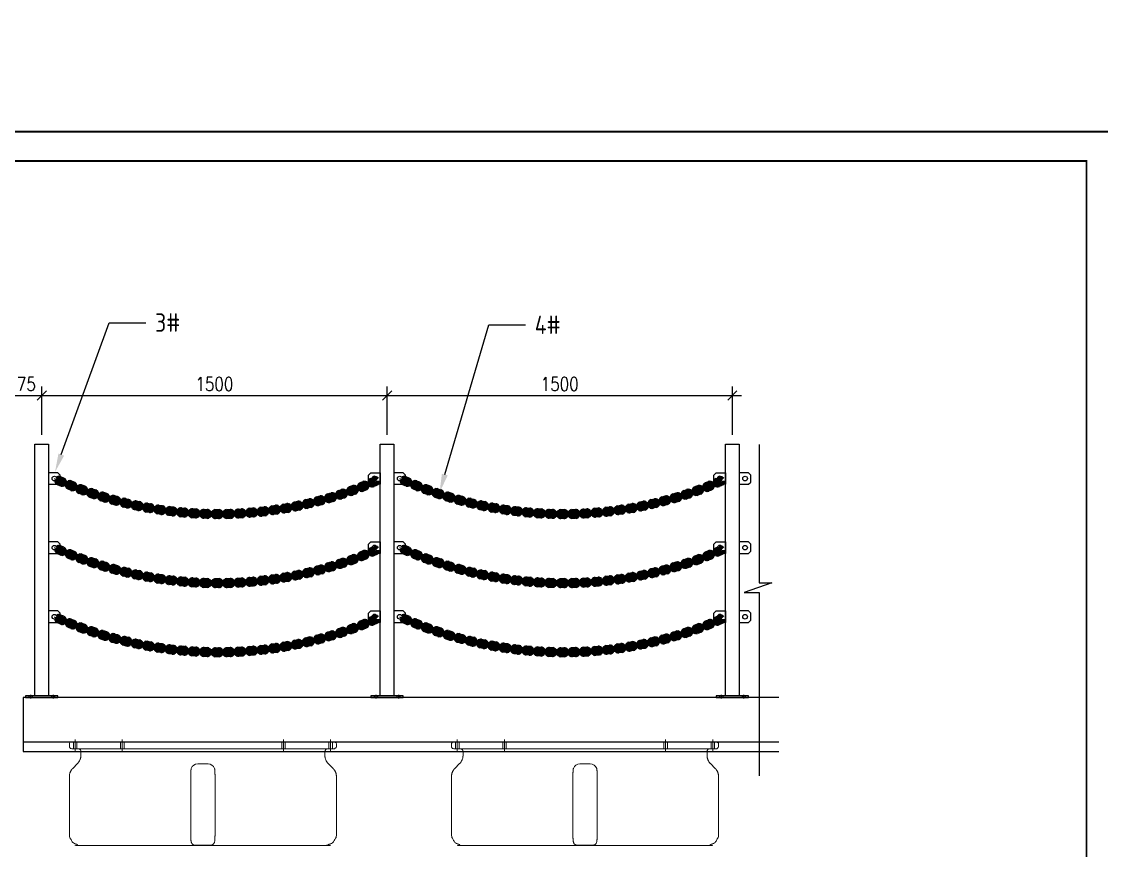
# Model space of a CAD drawing. Extents: x 15372 to 116961, y 24572 to 128109.
# Drawn here: x 20258 to 24948, y 28972 to 32571 of the extents above; entities that cross this region are included whole.
import ezdxf
from ezdxf import colors
from ezdxf.entities.mleader import LeaderData, LeaderLine
from ezdxf.math import Vec2, Vec3

# ---------------------------------------------------------------- set-up
doc = ezdxf.new("R2010")
doc.units = 0
doc.header["$LTSCALE"] = 1000
doc.header["$MEASUREMENT"] = 0
doc.linetypes.add('CENTER', pattern=[2, 1.25, -0.25, 0.25, -0.25])
doc.linetypes.add('HIDDEN', pattern=[0.375, 0.25, -0.125])
doc.layers.add('CAXA0', color=7, linetype='Continuous', lineweight=70)
doc.layers.add('浮箱', color=160, linetype='Continuous', lineweight=20)
doc.layers.add('hjh350-1200', color=170, linetype='Continuous')
doc.layers.add('连接端梁', color=130, linetype='Continuous')
doc.styles.add('HZTXT', font='txtw.shx', dxfattribs={"width": 0.8, "bigfont": 'hztxtw.shx'})
doc.styles.get("Standard").update_dxf_attribs({"font": 'gbenor.shx', "bigfont": 'gbcbig.shx'})
doc.dimstyles.new('DIM-20', dxfattribs={"dimscale": 20, "dimtxt": 3, "dimasz": 2, "dimexe": 2, "dimexo": 2, "dimgap": 1, "dimtad": 1, "dimdec": 1, "dimdsep": 46, "dimtxsty": 'HZTXT', "dimblk": 'OBLIQUE', "dimcen": 0, "dimdle": 2, "dimclrd": 9, "dimclre": 9, "dimclrt": 6, "dimadec": 1, "dimazin": 0, "dimtfac": 1, "dimtdec": 1, "dimtix": 1, "dimtofl": 0, "dimtmove": 2, "dimatfit": 3, "dimldrblk": 'OBLIQUE', "dimfxl": 15, "dimtolj": 1, "dimtzin": 0, "dimarcsym": 1})

# ---------------------------------------------------------------- blocks, each defined once
blk = doc.blocks.new('*U136')
blk.add_lwpolyline([(-25, 25), (-25, -25), (15, -25), (25, -15), (25, 15), (15, 25), (-25, 25)])
blk.add_circle((0, 0), 10)
blk = doc.blocks.new('*U137')
at = {"color": 0, "linetype": 'ByBlock', "lineweight": -2, "transparency": 16777216}
for p in [(0, 600), (0, 300), (0, 0)]:
    blk.add_blockref('*U136', p, dxfattribs=at)
blk = doc.blocks.new('*U134')
blk.add_lwpolyline([(-25, 25), (-25, -25), (15, -25), (25, -15), (25, 15), (15, 25), (-25, 25)])
blk.add_circle((0, 0), 10)
blk = doc.blocks.new('*U135')
at = {"color": 0, "linetype": 'ByBlock', "lineweight": -2, "transparency": 16777216}
for p in [(0, 600), (0, 300), (0, 0)]:
    blk.add_blockref('*U134', p, dxfattribs=at)
blk = doc.blocks.new('LG-LZ')
at = {"color": 7}
for points in [[(1136962, 2514488.9), (1136962, 2514472.9)], [(1137060, 2514488.9), (1137060, 2514472.9)], [(1136941, 2514483.9), (1137081, 2514483.9), (1137081, 2514477.9), (1136941, 2514477.9), (1136941, 2514483.9)], [(1136955, 2514483.9), (1136955, 2514477.9)], [(1136969, 2514483.9), (1136969, 2514477.9)], [(1137053, 2514483.9), (1137053, 2514477.9)], [(1137067, 2514483.9), (1137067, 2514477.9)]]:
    blk.add_lwpolyline(points, dxfattribs=at)
at = {"layer": 'hjh350-1200', "color": 6}
blk.add_lwpolyline([(1137041, 2515577.9), (1136981, 2515577.9), (1136981, 2514483.9), (1137041, 2514483.9)], close=True, dxfattribs=at)
at = {"xscale": -1}
blk.add_blockref('*U135', (1136956, 2514827.9), dxfattribs=at)
blk.add_blockref('*U137', (1137066, 2514827.9))
blk = doc.blocks.new('*U139')
blk.add_lwpolyline([(-25, 25), (-25, -25), (15, -25), (25, -15), (25, 15), (15, 25), (-25, 25)])
blk.add_circle((0, 0), 10)
blk = doc.blocks.new('*U140')
at = {"color": 0, "linetype": 'ByBlock', "lineweight": -2, "transparency": 16777216}
for p in [(0, 600), (0, 300), (0, 0)]:
    blk.add_blockref('*U139', p, dxfattribs=at)
blk = doc.blocks.new('LG-DB-LZ')
at = {"color": 7}
for points in [[(1142814, 2514488.9), (1142814, 2514472.9)], [(1142912, 2514488.9), (1142912, 2514472.9)], [(1142793, 2514483.9), (1142933, 2514483.9), (1142933, 2514477.9), (1142793, 2514477.9), (1142793, 2514483.9)], [(1142807, 2514483.9), (1142807, 2514477.9)], [(1142821, 2514483.9), (1142821, 2514477.9)], [(1142905, 2514483.9), (1142905, 2514477.9)], [(1142919, 2514483.9), (1142919, 2514477.9)]]:
    blk.add_lwpolyline(points, dxfattribs=at)
at = {"layer": 'hjh350-1200', "color": 6}
blk.add_lwpolyline([(1142893, 2515577.9), (1142833, 2515577.9), (1142833, 2514483.9), (1142893, 2514483.9)], close=True, dxfattribs=at)
at = {"xscale": -1}
blk.add_blockref('*U140', (1142808, 2514827.9), dxfattribs=at)
blk = doc.blocks.new('1560x1160x450C')
at = {"layer": '浮箱', "color": 1, "linetype": 'HIDDEN', "ltscale": 9.144}
for p, q in [((17.6, 420), (17.6, 450)), ((32.6, 420), (32.6, 450)), ((222.6, 420), (222.6, 450)), ((237.6, 420), (237.6, 450)), ((922.6, 420), (922.6, 450)), ((937.6, 420), (937.6, 450)), ((1127.6, 420), (1127.6, 450)), ((1142.6, 420), (1142.6, 450))]:
    blk.add_line(p, q, dxfattribs=at)
at = {"layer": '浮箱', "color": 1, "linetype": 'CENTER', "ltscale": 6.096}
for p, q in [((25.1, 410), (25.1, 460)), ((230.1, 410), (230.1, 460)), ((930.1, 410), (930.1, 460)), ((1135.1, 410), (1135.1, 460))]:
    blk.add_line(p, q, dxfattribs=at)
at = {"layer": '浮箱', "color": 180, "linetype": 'Continuous'}
for p, q in [((14.8, 334.6), (35.5, 355.4)), ((557.8, 354.4), (602.4, 354.4)), ((1124.8, 355.4), (1145.5, 334.6)), ((527.4, 50), (527.4, 299.3)), ((632.8, 299.3), (632.8, 50)), ((0, 95.5), (0.1, 95.5)), ((0.1, 92.4), (0, 92.4)), ((0, 87.9), (0.1, 87.9)), ((602.4, 0.5), (557.8, 0.5))]:
    blk.add_line(p, q, dxfattribs=at)
blk.add_lwpolyline([(50.1, 390.7), (50.1, 408, 0.414214), (38.1, 420)], format="xyb", dxfattribs=at)
for centre, start, end in [((557.8, 324.4), 90, 160.019), ((602.4, 324.4), 19.981, 90)]:
    blk.add_arc(centre, 30, start, end, dxfattribs=at)
for points, weights, knots in [([(1122.1, 420), (580.1, 420), (38.1, 420), (24.1, 420), (10.1, 420), (0.1, 420), (0.1, 430), (0.1, 435), (0.1, 440), (0.1, 450), (10.1, 450), (30.1, 450), (50.1, 450), (580.1, 450), (1110.1, 450), (1130.1, 450), (1150.1, 450), (1160.1, 450), (1160.1, 440), (1160.1, 435), (1160.1, 430), (1160.1, 420), (1150.1, 420), (1136.1, 420), (1122.1, 420), (1110.1, 420), (1110.1, 408), (1110.1, 399.4), (1110.1, 390.7)], [1, 1, 1, 1, 1, 0.707106781187, 1, 1, 1, 0.707106781187, 1, 1, 1, 1, 1, 1, 1, 0.707106781187, 1, 1, 1, 0.707106781187, 1, 1, 1, 0.707106781187, 1, 1, 1], [0, 0, 0, 1, 1, 2, 2, 3.570796, 3.570796, 4.570796, 4.570796, 6.141593, 6.141593, 7.141593, 7.141593, 8.141593, 8.141593, 9.141593, 9.141593, 10.712389, 10.712389, 11.712389, 11.712389, 13.283185, 13.283185, 14.283185, 14.283185, 15.853982, 15.853982, 16.853982, 16.853982, 16.853982]), ([(1145.5, 334.6), (1160.1, 320), (1160.1, 299.3), (1160.1, 174.6), (1160.1, 50), (1160.1, 0), (1110.1, 0), (580.1, 0), (50.1, 0), (0.1, 0), (0.1, 50), (0.1, 174.6), (0.1, 299.3), (0.1, 320), (14.8, 334.6)], [1, 0.923879532511, 1, 1, 1, 0.707106781187, 1, 1, 1, 0.707106781187, 1, 1, 1, 0.923879532511, 1], [0, 0, 0, 0.785398, 0.785398, 1.785398, 1.785398, 3.356194, 3.356194, 4.356194, 4.356194, 5.926991, 5.926991, 6.926991, 6.926991, 7.712389, 7.712389, 7.712389])]:
    blk.add_rational_spline(points, weights, degree=2, knots=knots, dxfattribs=at)
for points, knots in [([(35.5, 355.4), (36.2, 356.1), (37.7, 357.7), (39.8, 360.2), (42.8, 364.4), (45.7, 369.5), (48, 376), (49.1, 380.3), (49.7, 384.1), (50.1, 387.4), (50.1, 389.6), (50.1, 390.7)], [0, 0, 0, 0, 0.111111, 0.215175, 0.312349, 0.577796, 0.694932, 0.801882, 0.869831, 0.935528, 1, 1, 1, 1]), ([(1110.1, 390.7), (1110.1, 389.9), (1110.2, 388.2), (1110.3, 385.8), (1110.6, 383.3), (1111.2, 380.1), (1112.3, 376), (1114.6, 369.5), (1117.8, 363.9), (1121.5, 358.8), (1123.6, 356.5), (1124.8, 355.4)], [0, 0, 0, 0, 0.048299, 0.097136, 0.146958, 0.198184, 0.305132, 0.422267, 0.687709, 0.836011, 1, 1, 1, 1]), ([(528.2, 324.9), (528.3, 325.8), (528.4, 327.6), (528.7, 330.1), (529.1, 332.4), (529.5, 333.9), (529.6, 334.6)], [0, 0, 0, 0, 0.259247, 0.499984, 0.755295, 1, 1, 1, 1]), ([(630.6, 334.6), (630.8, 333.9), (631.1, 332.4), (631.5, 330.1), (631.8, 327.6), (631.9, 325.8), (632, 324.9)], [0, 0, 0, 0, 0.244698, 0.500016, 0.740745, 1, 1, 1, 1]), ([(527.4, 299.3), (527.4, 300.4), (527.4, 302.6), (527.5, 305.9), (527.5, 309.2), (527.6, 312.4), (527.7, 315.6), (527.9, 318.8), (528, 321.9), (528.2, 323.9), (528.2, 324.9)], [0, 0, 0, 0, 0.122219, 0.245218, 0.369005, 0.493587, 0.61897, 0.745163, 0.87217, 1, 1, 1, 1]), ([(632, 324.9), (632.1, 323.9), (632.2, 321.9), (632.4, 318.8), (632.5, 315.6), (632.6, 312.4), (632.7, 309.2), (632.8, 305.9), (632.8, 302.6), (632.8, 300.4), (632.8, 299.3)], [0, 0, 0, 0, 0.12783, 0.254837, 0.38103, 0.506413, 0.630995, 0.754782, 0.877781, 1, 1, 1, 1]), ([(528.2, 24.4), (528.2, 25.4), (528, 27.4), (527.9, 30.5), (527.7, 33.7), (527.6, 36.9), (527.5, 40.1), (527.5, 43.4), (527.4, 46.7), (527.4, 48.9), (527.4, 50)], [0, 0, 0, 0, 0.12783, 0.254837, 0.38103, 0.506413, 0.630995, 0.754782, 0.877781, 1, 1, 1, 1]), ([(632.8, 50), (632.8, 48.9), (632.8, 46.7), (632.8, 43.4), (632.7, 40.1), (632.6, 36.9), (632.5, 33.7), (632.4, 30.5), (632.2, 27.4), (632.1, 25.4), (632, 24.4)], [0, 0, 0, 0, 0.122219, 0.245218, 0.369005, 0.493587, 0.61897, 0.745163, 0.87217, 1, 1, 1, 1]), ([(43, 0.5), (43, 0.5), (43, 0.5), (42.8, 0.5), (42.5, 0.6), (42.2, 0.6), (42.2, 0.6), (42.1, 0.6)], [0, 0, 0, 0, 0.054271, 0.054271, 0.93831, 0.93831, 1, 1, 1, 1]), ([(557.8, 0.5), (557.2, 0.5), (556, 0.5), (554.2, 0.6), (552.4, 0.6), (550, 0.7), (547.2, 1), (543.1, 1.5), (538.7, 2.7), (534.8, 5.1), (531.9, 8.5), (530, 12.8), (528.8, 18.1), (528.4, 22.2), (528.2, 24.4)], [0, 0, 0, 0, 0.031209, 0.062393, 0.093792, 0.12564, 0.187504, 0.251378, 0.371495, 0.500802, 0.620125, 0.750264, 0.867177, 1, 1, 1, 1]), ([(632, 24.4), (631.9, 23.5), (631.8, 21.7), (631.5, 19.2), (631.1, 17), (630.7, 15), (629.9, 12), (628.4, 8.5), (625.5, 5.1), (621.5, 2.7), (617.1, 1.5), (613.1, 1), (609.7, 0.7), (606.1, 0.5), (603.6, 0.5), (602.4, 0.5)], [0, 0, 0, 0, 0.055187, 0.107762, 0.157763, 0.205231, 0.250218, 0.380384, 0.499766, 0.628925, 0.748948, 0.812136, 0.874399, 0.938073, 1, 1, 1, 1])]:
    blk.add_open_spline(points, degree=3, knots=knots, dxfattribs=at)
blk.add_open_spline([(39.6, 1.1), (38.4, 1.4), (37, 1.7), (35.6, 2.1)], degree=3, dxfattribs=at)
blk = doc.blocks.new('_Oblique')
at = {"color": 0, "linetype": 'ByBlock', "lineweight": -2}
blk.add_line((-0.5, -0.5), (0.5, 0.5), dxfattribs=at)
blk = doc.blocks.new('*D530')
at = {"color": 9, "lineweight": -2, "transparency": 16777216}
for p, q in [((20345.4, 30776.6), (20345.4, 30986.9)), ((21845.5, 30776.6), (21845.5, 30986.9)), ((20305.4, 30946.9), (21885.5, 30946.9))]:
    blk.add_line(p, q, dxfattribs=at)
at = {"layer": 'Defpoints', "color": 0, "transparency": 16777216}
for p in [(21845.5, 30946.9), (20345.4, 30736.6), (21845.5, 30736.6)]:
    blk.add_point(p, dxfattribs=at)
at = {"color": 9, "lineweight": -2, "transparency": 16777216, "xscale": 40, "yscale": 40, "zscale": 40, "rotation": 180}
blk.add_blockref('_Oblique', (20345.4, 30946.9), dxfattribs=at)
at = {"color": 9, "lineweight": -2, "transparency": 16777216, "xscale": 40, "yscale": 40, "zscale": 40}
blk.add_blockref('_Oblique', (21845.5, 30946.9), dxfattribs=at)
at = {"color": 6, "transparency": 16777216, "insert": (21095.5, 30996.9), "char_height": 60, "attachment_point": 5, "style": 'HZTXT'}
blk.add_mtext('\\A1;1500', dxfattribs=at)
blk = doc.blocks.new('*D487')
at = {"color": 9, "lineweight": -2, "transparency": 16777216}
for p, q in [((20170.4, 30776.6), (20170.4, 30986.9)), ((20345.4, 30776.6), (20345.4, 30986.9)), ((20130.4, 30946.9), (20385.4, 30946.9))]:
    blk.add_line(p, q, dxfattribs=at)
at = {"layer": 'Defpoints', "color": 0, "transparency": 16777216}
for p in [(20345.4, 30946.9), (20170.4, 30736.6), (20345.4, 30736.6)]:
    blk.add_point(p, dxfattribs=at)
at = {"color": 9, "lineweight": -2, "transparency": 16777216, "xscale": 40, "yscale": 40, "zscale": 40, "rotation": 180}
blk.add_blockref('_Oblique', (20170.4, 30946.9), dxfattribs=at)
at = {"color": 9, "lineweight": -2, "transparency": 16777216, "xscale": 40, "yscale": 40, "zscale": 40}
blk.add_blockref('_Oblique', (20345.4, 30946.9), dxfattribs=at)
at = {"color": 6, "transparency": 16777216, "insert": (20257.9, 30996.9), "char_height": 60, "attachment_point": 5, "style": 'HZTXT'}
blk.add_mtext('\\A1;175', dxfattribs=at)
blk = doc.blocks.new('*D532')
at = {"color": 9, "lineweight": -2, "transparency": 16777216}
for p, q in [((21845.5, 30776.6), (21845.5, 30986.9)), ((23345.5, 30776.6), (23345.5, 30986.9)), ((21805.5, 30946.9), (23385.5, 30946.9))]:
    blk.add_line(p, q, dxfattribs=at)
at = {"layer": 'Defpoints', "color": 0, "transparency": 16777216}
for p in [(23345.5, 30946.9), (21845.5, 30736.6), (23345.5, 30736.6)]:
    blk.add_point(p, dxfattribs=at)
at = {"color": 9, "lineweight": -2, "transparency": 16777216, "xscale": 40, "yscale": 40, "zscale": 40, "rotation": 180}
blk.add_blockref('_Oblique', (21845.5, 30946.9), dxfattribs=at)
at = {"color": 9, "lineweight": -2, "transparency": 16777216, "xscale": 40, "yscale": 40, "zscale": 40}
blk.add_blockref('_Oblique', (23345.5, 30946.9), dxfattribs=at)
at = {"color": 6, "transparency": 16777216, "insert": (22595.5, 30996.9), "char_height": 60, "attachment_point": 5, "style": 'HZTXT'}
blk.add_mtext('\\A1;1500', dxfattribs=at)
blk = doc.blocks.new('*U486')
at = {"layer": 'CAXA0'}
for p, q in [((22.9, 13.8), (36.3, 14)), ((36.4, 6), (23.1, 5.8)), ((72.4, 15.8), (85.7, 16.6)), ((86.1, 8.6), (72.8, 7.8)), ((36.6, -4.6), (23.2, -4.8)), ((36.7, -12.6), (23.4, -12.8)), ((86.7, -2.1), (73.4, -2.8)), ((87.1, -10.1), (73.8, -10.8))]:
    blk.add_line(p, q, dxfattribs=at)
blk.add_lwpolyline([(71.5, 6.4), (39.6, 4.7, 1), (39.8, -3.3), (72, -1.6, 1), (71.5, 6.4)], format="xyb", dxfattribs=at)
for centre, radius, start, end in [((23.2, 0.5), 13.3, 90.9188, 163.4612), ((23.2, 0.5), 5.33, 90.9188, 132.3284), ((36.5, 0.7), 13.3, 19.6243, 90.9188), ((36.5, 0.7), 13.3, 19.6243, 90.9188), ((36.5, 0.7), 5.33, 49.5092, 90.9188), ((36.5, 0.7), 5.33, 49.5092, 90.9188), ((73.1, 2.5), 13.3, 93.1606, 165.703), ((73.1, 2.5), 5.33, 93.1606, 134.5702), ((86.4, 3.3), 13.3, 20.6182, 93.1606), ((86.4, 3.3), 13.3, 20.6182, 93.1606), ((86.4, 3.3), 5.33, 51.751, 93.1606), ((86.4, 3.3), 5.33, 51.751, 93.1606), ((23.2, 0.5), 13.3, 198.3764, 270.9188), ((23.2, 0.5), 5.33, 229.5092, 270.9188), ((36.5, 0.7), 5.33, 270.9188, 312.3284), ((36.5, 0.7), 5.33, 270.9188, 312.3284), ((36.5, 0.7), 13.3, 270.9188, 344.7109), ((36.5, 0.7), 13.3, 270.9188, 344.7109), ((73.1, 2.5), 13.3, 200.6182, 273.1606), ((73.1, 2.5), 5.33, 231.751, 273.1606), ((86.4, 3.3), 5.33, 273.1606, 314.5702), ((86.4, 3.3), 5.33, 273.1606, 314.5702), ((86.4, 3.3), 13.3, 273.1606, 345.703), ((86.4, 3.3), 13.3, 273.1606, 345.703)]:
    blk.add_arc(centre, radius, start, end, dxfattribs=at)
blk = doc.blocks.new('*U476')
at = {"color": 0, "linetype": 'ByBlock', "lineweight": -2, "transparency": 16777216}
for p, rotation in [((1134356.3, 2514771.6), 20.8111562148144), ((1134402.8, 2514790), 22.48390603483395), ((1133087.5, 2514792.3), 337.3196608943006), ((1133133.9, 2514773.7), 338.9924107143205), ((1134261.9, 2514738.8), 17.46565657477529), ((1134309.3, 2514754.5), 19.13840639479485), ((1133180.8, 2514756.4), 340.6651605343401), ((1133228.2, 2514740.6), 342.3379103543596), ((1133276.1, 2514726.1), 344.0106601743796), ((1133324.3, 2514713), 345.6834099943995), ((1134068, 2514690), 10.77465729469707), ((1134117, 2514700.1), 12.44740711471662), ((1134165.6, 2514711.6), 14.12015693473617), ((1134213.9, 2514724.5), 15.79290675475594), ((1133373, 2514701.4), 347.3561598144195), ((1133421.9, 2514691.1), 349.0289096344392), ((1133471.1, 2514682.3), 350.701659454459), ((1133520.6, 2514675), 352.374409274479), ((1133570.2, 2514669.1), 354.047159094499), ((1133620, 2514664.6), 355.7199089145188), ((1133669.9, 2514661.6), 357.3926587345386), ((1133719.9, 2514660.1), 359.0654085545586), ((1133769.9, 2514660), 0.7381583745778378), ((1133819.9, 2514661.3), 2.410908194597671), ((1133869.8, 2514664.2), 4.083658014617702), ((1133919.6, 2514668.5), 5.756407834637476), ((1133969.3, 2514674.2), 7.429157654657272), ((1134018.8, 2514681.4), 9.101907474677274)]:
    blk.add_blockref('*U486', p, dxfattribs=dict(at, rotation=rotation))
blk = doc.blocks.new('*U484')
at = {"layer": 'CAXA0'}
for p, q in [((22.9, 13.8), (36.3, 14)), ((36.4, 6), (23.1, 5.8)), ((72.4, 15.8), (85.7, 16.6)), ((86.1, 8.6), (72.8, 7.8)), ((36.6, -4.6), (23.2, -4.8)), ((36.7, -12.6), (23.4, -12.8)), ((86.7, -2.1), (73.4, -2.8)), ((87.1, -10.1), (73.8, -10.8))]:
    blk.add_line(p, q, dxfattribs=at)
blk.add_lwpolyline([(71.5, 6.4), (39.6, 4.7, 1), (39.8, -3.3), (72, -1.6, 1), (71.5, 6.4)], format="xyb", dxfattribs=at)
for centre, radius, start, end in [((23.2, 0.5), 13.3, 90.9188, 163.4612), ((23.2, 0.5), 5.33, 90.9188, 132.3284), ((36.5, 0.7), 13.3, 19.6243, 90.9188), ((36.5, 0.7), 13.3, 19.6243, 90.9188), ((36.5, 0.7), 5.33, 49.5092, 90.9188), ((36.5, 0.7), 5.33, 49.5092, 90.9188), ((73.1, 2.5), 13.3, 93.1606, 165.703), ((73.1, 2.5), 5.33, 93.1606, 134.5702), ((86.4, 3.3), 13.3, 20.6182, 93.1606), ((86.4, 3.3), 13.3, 20.6182, 93.1606), ((86.4, 3.3), 5.33, 51.751, 93.1606), ((86.4, 3.3), 5.33, 51.751, 93.1606), ((23.2, 0.5), 13.3, 198.3764, 270.9188), ((23.2, 0.5), 5.33, 229.5092, 270.9188), ((36.5, 0.7), 5.33, 270.9188, 312.3284), ((36.5, 0.7), 5.33, 270.9188, 312.3284), ((36.5, 0.7), 13.3, 270.9188, 344.7109), ((36.5, 0.7), 13.3, 270.9188, 344.7109), ((73.1, 2.5), 13.3, 200.6182, 273.1606), ((73.1, 2.5), 5.33, 231.751, 273.1606), ((86.4, 3.3), 5.33, 273.1606, 314.5702), ((86.4, 3.3), 5.33, 273.1606, 314.5702), ((86.4, 3.3), 13.3, 273.1606, 345.703), ((86.4, 3.3), 13.3, 273.1606, 345.703)]:
    blk.add_arc(centre, radius, start, end, dxfattribs=at)
blk = doc.blocks.new('*U480')
at = {"color": 0, "linetype": 'ByBlock', "lineweight": -2, "transparency": 16777216}
for p, rotation in [((1134356.4, 2514771.3), 20.77333625914769), ((1134402.9, 2514789.7), 22.44412300128936), ((1133087.5, 2514792.3), 337.3328809634602), ((1133133.9, 2514773.7), 339.0036677056019), ((1134261.9, 2514738.6), 17.43176277486454), ((1134309.4, 2514754.2), 19.10254951700604), ((1133180.8, 2514756.4), 340.6744544477436), ((1133228.2, 2514740.6), 342.3452411898857), ((1133276.1, 2514726.1), 344.0160279320277), ((1133324.4, 2514713.1), 345.6868146741697), ((1134068, 2514689.9), 10.74861580629766), ((1134117, 2514700), 12.41940254843954), ((1134165.7, 2514711.4), 14.09018929058124), ((1134214, 2514724.3), 15.76097603272291), ((1133373, 2514701.4), 347.3576014163115), ((1133421.9, 2514691.2), 349.0283881584534), ((1133471.1, 2514682.4), 350.6991749005951), ((1133520.6, 2514675), 352.3699616427371), ((1133570.2, 2514669.1), 354.0407483848791), ((1133620, 2514664.6), 355.711535127021), ((1133669.9, 2514661.6), 357.3823218691628), ((1133719.9, 2514660.1), 359.0531086113044), ((1133769.9, 2514660), 0.7238953534464116), ((1133819.9, 2514661.3), 2.394682095588288), ((1133869.8, 2514664.1), 4.065468837730066), ((1133919.6, 2514668.4), 5.736255579871536), ((1133969.3, 2514674.1), 7.407042322013218), ((1134018.8, 2514681.3), 9.077829064155344)]:
    blk.add_blockref('*U484', p, dxfattribs=dict(at, rotation=rotation))
blk = doc.blocks.new('*U483')
at = {"layer": 'CAXA0'}
for p, q in [((22.9, 13.8), (36.3, 14)), ((36.4, 6), (23.1, 5.8)), ((72.4, 15.8), (85.7, 16.6)), ((86.1, 8.6), (72.8, 7.8)), ((36.6, -4.6), (23.2, -4.8)), ((36.7, -12.6), (23.4, -12.8)), ((86.7, -2.1), (73.4, -2.8)), ((87.1, -10.1), (73.8, -10.8))]:
    blk.add_line(p, q, dxfattribs=at)
blk.add_lwpolyline([(71.5, 6.4), (39.6, 4.7, 1), (39.8, -3.3), (72, -1.6, 1), (71.5, 6.4)], format="xyb", dxfattribs=at)
for centre, radius, start, end in [((23.2, 0.5), 13.3, 90.9188, 163.4612), ((23.2, 0.5), 5.33, 90.9188, 132.3284), ((36.5, 0.7), 13.3, 19.6243, 90.9188), ((36.5, 0.7), 13.3, 19.6243, 90.9188), ((36.5, 0.7), 5.33, 49.5092, 90.9188), ((36.5, 0.7), 5.33, 49.5092, 90.9188), ((73.1, 2.5), 13.3, 93.1606, 165.703), ((73.1, 2.5), 5.33, 93.1606, 134.5702), ((86.4, 3.3), 13.3, 20.6182, 93.1606), ((86.4, 3.3), 13.3, 20.6182, 93.1606), ((86.4, 3.3), 5.33, 51.751, 93.1606), ((86.4, 3.3), 5.33, 51.751, 93.1606), ((23.2, 0.5), 13.3, 198.3764, 270.9188), ((23.2, 0.5), 5.33, 229.5092, 270.9188), ((36.5, 0.7), 5.33, 270.9188, 312.3284), ((36.5, 0.7), 5.33, 270.9188, 312.3284), ((36.5, 0.7), 13.3, 270.9188, 344.7109), ((36.5, 0.7), 13.3, 270.9188, 344.7109), ((73.1, 2.5), 13.3, 200.6182, 273.1606), ((73.1, 2.5), 5.33, 231.751, 273.1606), ((86.4, 3.3), 5.33, 273.1606, 314.5702), ((86.4, 3.3), 5.33, 273.1606, 314.5702), ((86.4, 3.3), 13.3, 273.1606, 345.703), ((86.4, 3.3), 13.3, 273.1606, 345.703)]:
    blk.add_arc(centre, radius, start, end, dxfattribs=at)
blk = doc.blocks.new('*U485')
at = {"color": 0, "linetype": 'ByBlock', "lineweight": -2, "transparency": 16777216}
for p, rotation in [((1134356.4, 2514771.3), 20.77333625919961), ((1134402.9, 2514789.7), 22.44412300134389), ((1133087.5, 2514792.3), 337.3328809634602), ((1133133.9, 2514773.7), 339.0036677056041), ((1134261.9, 2514738.6), 17.43176277491147), ((1134309.4, 2514754.2), 19.10254951705531), ((1133180.8, 2514756.4), 340.6744544477477), ((1133228.2, 2514740.6), 342.3452411898915), ((1133276.1, 2514726.1), 344.0160279320354), ((1133324.4, 2514713.1), 345.6868146741793), ((1134068, 2514689.9), 10.74861580633672), ((1134117, 2514700), 12.41940254848057), ((1134165.7, 2514711.4), 14.0901892906242), ((1134214, 2514724.3), 15.76097603276785), ((1133373, 2514701.4), 347.3576014163232), ((1133421.9, 2514691.2), 349.0283881584667), ((1133471.1, 2514682.4), 350.6991749006104), ((1133520.6, 2514675), 352.3699616427544), ((1133570.2, 2514669.1), 354.0407483848983), ((1133620, 2514664.6), 355.7115351270423), ((1133669.9, 2514661.6), 357.382321869186), ((1133719.9, 2514660.1), 359.0531086113298), ((1133769.9, 2514660), 0.7238953534725933), ((1133819.9, 2514661.3), 2.394682095616606), ((1133869.8, 2514664.1), 4.065468837760482), ((1133919.6, 2514668.4), 5.736255579904885), ((1133969.3, 2514674.1), 7.407042322048842), ((1134018.8, 2514681.3), 9.077829064192636)]:
    blk.add_blockref('*U483', p, dxfattribs=dict(at, rotation=rotation))
blk = doc.blocks.new('*U473')
at = {"layer": 'CAXA0'}
for p, q in [((22.9, 13.8), (36.3, 14)), ((36.4, 6), (23.1, 5.8)), ((72.4, 15.8), (85.7, 16.6)), ((86.1, 8.6), (72.8, 7.8)), ((36.6, -4.6), (23.2, -4.8)), ((36.7, -12.6), (23.4, -12.8)), ((86.7, -2.1), (73.4, -2.8)), ((87.1, -10.1), (73.8, -10.8))]:
    blk.add_line(p, q, dxfattribs=at)
blk.add_lwpolyline([(71.5, 6.4), (39.6, 4.7, 1), (39.8, -3.3), (72, -1.6, 1), (71.5, 6.4)], format="xyb", dxfattribs=at)
for centre, radius, start, end in [((23.2, 0.5), 13.3, 90.9188, 163.4612), ((23.2, 0.5), 5.33, 90.9188, 132.3284), ((36.5, 0.7), 13.3, 19.6243, 90.9188), ((36.5, 0.7), 13.3, 19.6243, 90.9188), ((36.5, 0.7), 5.33, 49.5092, 90.9188), ((36.5, 0.7), 5.33, 49.5092, 90.9188), ((73.1, 2.5), 13.3, 93.1606, 165.703), ((73.1, 2.5), 5.33, 93.1606, 134.5702), ((86.4, 3.3), 13.3, 20.6182, 93.1606), ((86.4, 3.3), 13.3, 20.6182, 93.1606), ((86.4, 3.3), 5.33, 51.751, 93.1606), ((86.4, 3.3), 5.33, 51.751, 93.1606), ((23.2, 0.5), 13.3, 198.3764, 270.9188), ((23.2, 0.5), 5.33, 229.5092, 270.9188), ((36.5, 0.7), 5.33, 270.9188, 312.3284), ((36.5, 0.7), 5.33, 270.9188, 312.3284), ((36.5, 0.7), 13.3, 270.9188, 344.7109), ((36.5, 0.7), 13.3, 270.9188, 344.7109), ((73.1, 2.5), 13.3, 200.6182, 273.1606), ((73.1, 2.5), 5.33, 231.751, 273.1606), ((86.4, 3.3), 5.33, 273.1606, 314.5702), ((86.4, 3.3), 5.33, 273.1606, 314.5702), ((86.4, 3.3), 13.3, 273.1606, 345.703), ((86.4, 3.3), 13.3, 273.1606, 345.703)]:
    blk.add_arc(centre, radius, start, end, dxfattribs=at)
blk = doc.blocks.new('*U477')
at = {"color": 0, "linetype": 'ByBlock', "lineweight": -2, "transparency": 16777216}
for p, rotation in [((1134356.3, 2514771.6), 20.8111562148144), ((1134402.8, 2514790), 22.48390603483395), ((1133087.5, 2514792.3), 337.3196608943006), ((1133133.9, 2514773.7), 338.9924107143205), ((1134261.9, 2514738.8), 17.46565657477529), ((1134309.3, 2514754.5), 19.13840639479485), ((1133180.8, 2514756.4), 340.6651605343401), ((1133228.2, 2514740.6), 342.3379103543596), ((1133276.1, 2514726.1), 344.0106601743796), ((1133324.3, 2514713), 345.6834099943995), ((1134068, 2514690), 10.77465729469707), ((1134117, 2514700.1), 12.44740711471662), ((1134165.6, 2514711.6), 14.12015693473617), ((1134213.9, 2514724.5), 15.79290675475594), ((1133373, 2514701.4), 347.3561598144195), ((1133421.9, 2514691.1), 349.0289096344392), ((1133471.1, 2514682.3), 350.701659454459), ((1133520.6, 2514675), 352.374409274479), ((1133570.2, 2514669.1), 354.047159094499), ((1133620, 2514664.6), 355.7199089145188), ((1133669.9, 2514661.6), 357.3926587345386), ((1133719.9, 2514660.1), 359.0654085545586), ((1133769.9, 2514660), 0.7381583745778378), ((1133819.9, 2514661.3), 2.410908194597671), ((1133869.8, 2514664.2), 4.083658014617702), ((1133919.6, 2514668.5), 5.756407834637476), ((1133969.3, 2514674.2), 7.429157654657272), ((1134018.8, 2514681.4), 9.101907474677274)]:
    blk.add_blockref('*U473', p, dxfattribs=dict(at, rotation=rotation))
blk = doc.blocks.new('*U478')
at = {"layer": 'CAXA0'}
for p, q in [((22.9, 13.8), (36.3, 14)), ((36.4, 6), (23.1, 5.8)), ((72.4, 15.8), (85.7, 16.6)), ((86.1, 8.6), (72.8, 7.8)), ((36.6, -4.6), (23.2, -4.8)), ((36.7, -12.6), (23.4, -12.8)), ((86.7, -2.1), (73.4, -2.8)), ((87.1, -10.1), (73.8, -10.8))]:
    blk.add_line(p, q, dxfattribs=at)
blk.add_lwpolyline([(71.5, 6.4), (39.6, 4.7, 1), (39.8, -3.3), (72, -1.6, 1), (71.5, 6.4)], format="xyb", dxfattribs=at)
for centre, radius, start, end in [((23.2, 0.5), 13.3, 90.9188, 163.4612), ((23.2, 0.5), 5.33, 90.9188, 132.3284), ((36.5, 0.7), 13.3, 19.6243, 90.9188), ((36.5, 0.7), 13.3, 19.6243, 90.9188), ((36.5, 0.7), 5.33, 49.5092, 90.9188), ((36.5, 0.7), 5.33, 49.5092, 90.9188), ((73.1, 2.5), 13.3, 93.1606, 165.703), ((73.1, 2.5), 5.33, 93.1606, 134.5702), ((86.4, 3.3), 13.3, 20.6182, 93.1606), ((86.4, 3.3), 13.3, 20.6182, 93.1606), ((86.4, 3.3), 5.33, 51.751, 93.1606), ((86.4, 3.3), 5.33, 51.751, 93.1606), ((23.2, 0.5), 13.3, 198.3764, 270.9188), ((23.2, 0.5), 5.33, 229.5092, 270.9188), ((36.5, 0.7), 5.33, 270.9188, 312.3284), ((36.5, 0.7), 5.33, 270.9188, 312.3284), ((36.5, 0.7), 13.3, 270.9188, 344.7109), ((36.5, 0.7), 13.3, 270.9188, 344.7109), ((73.1, 2.5), 13.3, 200.6182, 273.1606), ((73.1, 2.5), 5.33, 231.751, 273.1606), ((86.4, 3.3), 5.33, 273.1606, 314.5702), ((86.4, 3.3), 5.33, 273.1606, 314.5702), ((86.4, 3.3), 13.3, 273.1606, 345.703), ((86.4, 3.3), 13.3, 273.1606, 345.703)]:
    blk.add_arc(centre, radius, start, end, dxfattribs=at)
blk = doc.blocks.new('*U481')
at = {"color": 0, "linetype": 'ByBlock', "lineweight": -2, "transparency": 16777216}
for p, rotation in [((1134356.4, 2514771.3), 20.77333625914769), ((1134402.9, 2514789.7), 22.44412300128936), ((1133087.5, 2514792.3), 337.3328809634602), ((1133133.9, 2514773.7), 339.0036677056019), ((1134261.9, 2514738.6), 17.43176277486454), ((1134309.4, 2514754.2), 19.10254951700604), ((1133180.8, 2514756.4), 340.6744544477436), ((1133228.2, 2514740.6), 342.3452411898857), ((1133276.1, 2514726.1), 344.0160279320277), ((1133324.4, 2514713.1), 345.6868146741697), ((1134068, 2514689.9), 10.74861580629766), ((1134117, 2514700), 12.41940254843954), ((1134165.7, 2514711.4), 14.09018929058124), ((1134214, 2514724.3), 15.76097603272291), ((1133373, 2514701.4), 347.3576014163115), ((1133421.9, 2514691.2), 349.0283881584534), ((1133471.1, 2514682.4), 350.6991749005951), ((1133520.6, 2514675), 352.3699616427371), ((1133570.2, 2514669.1), 354.0407483848791), ((1133620, 2514664.6), 355.711535127021), ((1133669.9, 2514661.6), 357.3823218691628), ((1133719.9, 2514660.1), 359.0531086113044), ((1133769.9, 2514660), 0.7238953534464116), ((1133819.9, 2514661.3), 2.394682095588288), ((1133869.8, 2514664.1), 4.065468837730066), ((1133919.6, 2514668.4), 5.736255579871536), ((1133969.3, 2514674.1), 7.407042322013218), ((1134018.8, 2514681.3), 9.077829064155344)]:
    blk.add_blockref('*U478', p, dxfattribs=dict(at, rotation=rotation))
blk = doc.blocks.new('*U482')
at = {"layer": 'CAXA0'}
for p, q in [((22.9, 13.8), (36.3, 14)), ((36.4, 6), (23.1, 5.8)), ((72.4, 15.8), (85.7, 16.6)), ((86.1, 8.6), (72.8, 7.8)), ((36.6, -4.6), (23.2, -4.8)), ((36.7, -12.6), (23.4, -12.8)), ((86.7, -2.1), (73.4, -2.8)), ((87.1, -10.1), (73.8, -10.8))]:
    blk.add_line(p, q, dxfattribs=at)
blk.add_lwpolyline([(71.5, 6.4), (39.6, 4.7, 1), (39.8, -3.3), (72, -1.6, 1), (71.5, 6.4)], format="xyb", dxfattribs=at)
for centre, radius, start, end in [((23.2, 0.5), 13.3, 90.9188, 163.4612), ((23.2, 0.5), 5.33, 90.9188, 132.3284), ((36.5, 0.7), 13.3, 19.6243, 90.9188), ((36.5, 0.7), 13.3, 19.6243, 90.9188), ((36.5, 0.7), 5.33, 49.5092, 90.9188), ((36.5, 0.7), 5.33, 49.5092, 90.9188), ((73.1, 2.5), 13.3, 93.1606, 165.703), ((73.1, 2.5), 5.33, 93.1606, 134.5702), ((86.4, 3.3), 13.3, 20.6182, 93.1606), ((86.4, 3.3), 13.3, 20.6182, 93.1606), ((86.4, 3.3), 5.33, 51.751, 93.1606), ((86.4, 3.3), 5.33, 51.751, 93.1606), ((23.2, 0.5), 13.3, 198.3764, 270.9188), ((23.2, 0.5), 5.33, 229.5092, 270.9188), ((36.5, 0.7), 5.33, 270.9188, 312.3284), ((36.5, 0.7), 5.33, 270.9188, 312.3284), ((36.5, 0.7), 13.3, 270.9188, 344.7109), ((36.5, 0.7), 13.3, 270.9188, 344.7109), ((73.1, 2.5), 13.3, 200.6182, 273.1606), ((73.1, 2.5), 5.33, 231.751, 273.1606), ((86.4, 3.3), 5.33, 273.1606, 314.5702), ((86.4, 3.3), 5.33, 273.1606, 314.5702), ((86.4, 3.3), 13.3, 273.1606, 345.703), ((86.4, 3.3), 13.3, 273.1606, 345.703)]:
    blk.add_arc(centre, radius, start, end, dxfattribs=at)
blk = doc.blocks.new('*U479')
at = {"color": 0, "linetype": 'ByBlock', "lineweight": -2, "transparency": 16777216}
for p, rotation in [((1134356.4, 2514771.3), 20.77333625919961), ((1134402.9, 2514789.7), 22.44412300134389), ((1133087.5, 2514792.3), 337.3328809634602), ((1133133.9, 2514773.7), 339.0036677056041), ((1134261.9, 2514738.6), 17.43176277491147), ((1134309.4, 2514754.2), 19.10254951705531), ((1133180.8, 2514756.4), 340.6744544477477), ((1133228.2, 2514740.6), 342.3452411898915), ((1133276.1, 2514726.1), 344.0160279320354), ((1133324.4, 2514713.1), 345.6868146741793), ((1134068, 2514689.9), 10.74861580633672), ((1134117, 2514700), 12.41940254848057), ((1134165.7, 2514711.4), 14.0901892906242), ((1134214, 2514724.3), 15.76097603276785), ((1133373, 2514701.4), 347.3576014163232), ((1133421.9, 2514691.2), 349.0283881584667), ((1133471.1, 2514682.4), 350.6991749006104), ((1133520.6, 2514675), 352.3699616427544), ((1133570.2, 2514669.1), 354.0407483848983), ((1133620, 2514664.6), 355.7115351270423), ((1133669.9, 2514661.6), 357.382321869186), ((1133719.9, 2514660.1), 359.0531086113298), ((1133769.9, 2514660), 0.7238953534725933), ((1133819.9, 2514661.3), 2.394682095616606), ((1133869.8, 2514664.1), 4.065468837760482), ((1133919.6, 2514668.4), 5.736255579904885), ((1133969.3, 2514674.1), 7.407042322048842), ((1134018.8, 2514681.3), 9.077829064192636)]:
    blk.add_blockref('*U482', p, dxfattribs=dict(at, rotation=rotation))

msp = doc.modelspace()

# ---------------------------------------------------------------- linework, layer by layer
msp.add_lwpolyline([(16134.92, 63433.28), (64382.45, 63433.28), (64382.45, 32093.11), (16134.92, 32093.11)], close=True)
for points in [[(23462.22, 30734.46), (23462.22, 30133.91), (23516.74, 30133.91), (23396.99, 30092.5), (23461.71, 30092.5), (23461.71, 29296.44)], [(23547.63, 29636.61), (20265.44, 29636.61), (20265.44, 29443.61), (23547.63, 29443.61)], [(20265.44, 29443.61), (20265.44, 29401.61), (23547.63, 29401.61)]]:
    msp.add_lwpolyline(points)
for centre, radius, start, end in [((21111.05, 32144.43), 1712.62, 245.45195, 291.50957), ((22611.1, 32144.43), 1712.62, 245.45195, 291.50957), ((21111.53, 31846.43), 1714.63, 245.46517, 291.49839), ((22611.57, 31846.43), 1714.63, 245.46517, 291.49839), ((21111.53, 31546.43), 1714.63, 245.46517, 291.49839), ((22611.57, 31546.43), 1714.63, 245.46517, 291.49839)]:
    msp.add_arc(centre, radius, start, end)
at = {"layer": '连接端梁', "color": 0, "const_width": 8}
for points in [[(16134.92, 32093.11), (25011.76, 32093.11), (25011.76, 25076.97), (16134.92, 25076.97)], [(16262.92, 31965.11), (24883.76, 31965.11), (24883.76, 25204.97), (16262.92, 25204.97)]]:
    msp.add_lwpolyline(points, close=True, dxfattribs=at)

# ---------------------------------------------------------------- block references
at = {"xscale": -1}
for name, p in [('LG-DB-LZ', (1163208.4, -2484841.32)), ('LG-LZ', (1158856.44, -2484841.32)), ('LG-LZ', (1160356.49, -2484841.32))]:
    msp.add_blockref(name, p, dxfattribs=at)
at = {"rotation": 358.1322842162513}
for name, p in [('*U476', (-1194048.13, -2445940.04)), ('*U477', (-1192548.08, -2445940.04)), ('*U480', (-1194048.13, -2446240.04)), ('*U481', (-1192548.08, -2446240.04)), ('*U485', (-1194048.13, -2446540.04)), ('*U479', (-1192548.08, -2446540.04))]:
    msp.add_blockref(name, p, dxfattribs=at)
at = {"layer": '浮箱', "xscale": -1}
for p in [(21625.56, 28993.61), (23285.56, 28993.61)]:
    msp.add_blockref('1560x1160x450C', p, dxfattribs=at)

# ---------------------------------------------------------------- dimensions: what is measured, and where the dimension line sits
for base, p1, p2, picture, middle in [((20345.44, 30946.95), (20170.44, 30736.61), (20345.44, 30736.61), '*D487', (20257.94, 30996.95)), ((21845.48, 30946.95), (20345.44, 30736.61), (21845.48, 30736.61), '*D530', (21095.46, 30996.95)), ((23345.52, 30946.95), (21845.48, 30736.61), (23345.52, 30736.61), '*D532', (22595.5, 30996.95))]:
    dim = msp.add_linear_dim(base=base, p1=p1, p2=p2, dimstyle='DIM-20')
    dim.commit()
    dim.dimension.update_dxf_attribs({"geometry": picture, "text_midpoint": middle})

# ---------------------------------------------------------------- leaders
ml = msp.add_multileader_mtext('Standard')
ml.set_content('3#', color=256)
ml.set_leader_properties()
ml.build(insert=Vec2(0, 0))
ml.multileader.update_dxf_attribs({"arrow_head_size": 80, "scale": 20})
ctx = ml.context
ctx.base_point, ctx.scale, ctx.char_height, ctx.arrow_head_size, ctx.landing_gap_size, ctx.plane_origin = Vec3(20798.17, 31263.24), 20, 80, 80, 40, Vec3(20403.1, 30888.87)
notes = []
notes.append((ctx, [(0, (1, 1, 0), (20638.17, 31263.24), (1, 0), 160, [(0, [(20403.1, 30615.21)], 0, [])])]))
ctx.mtext.insert, ctx.mtext.flow_direction = Vec3(20838.17, 31303.95), 5
ml = msp.add_multileader_mtext('Standard')
ml.set_content('4#', color=256)
ml.set_leader_properties()
ml.build(insert=Vec2(0, 0))
ml.multileader.update_dxf_attribs({"arrow_head_size": 80, "scale": 20})
ctx = ml.context
ctx.base_point, ctx.scale, ctx.char_height, ctx.arrow_head_size, ctx.landing_gap_size, ctx.plane_origin = Vec3(22447.1, 31253.47), 20, 80, 80, 40, Vec3(22073.79, 30800.8)
notes.append((ctx, [(0, (1, 1, 0), (22287.1, 31253.47), (1, 0), 160, [(0, [(22073.79, 30527.14)], 0, [])])]))
ctx.mtext.insert, ctx.mtext.flow_direction = Vec3(22487.1, 31294.16), 5
for ctx, leaders in notes:
    for number, flags, end, landing, length, lines in leaders:
        leader = LeaderData()
        leader.index, (leader.has_last_leader_line, leader.has_dogleg_vector, leader.attachment_direction) = number, flags
        leader.last_leader_point, leader.dogleg_vector, leader.dogleg_length = Vec3(end), Vec3(landing), length
        for number, points, colour, breaks in lines:
            line = LeaderLine()
            line.index, line.vertices, line.color, line.breaks = number, Vec3.list(points), colors.encode_raw_color(colour), breaks
            leader.lines.append(line)
        ctx.leaders.append(leader)

doc.saveas('drawing.dxf')
